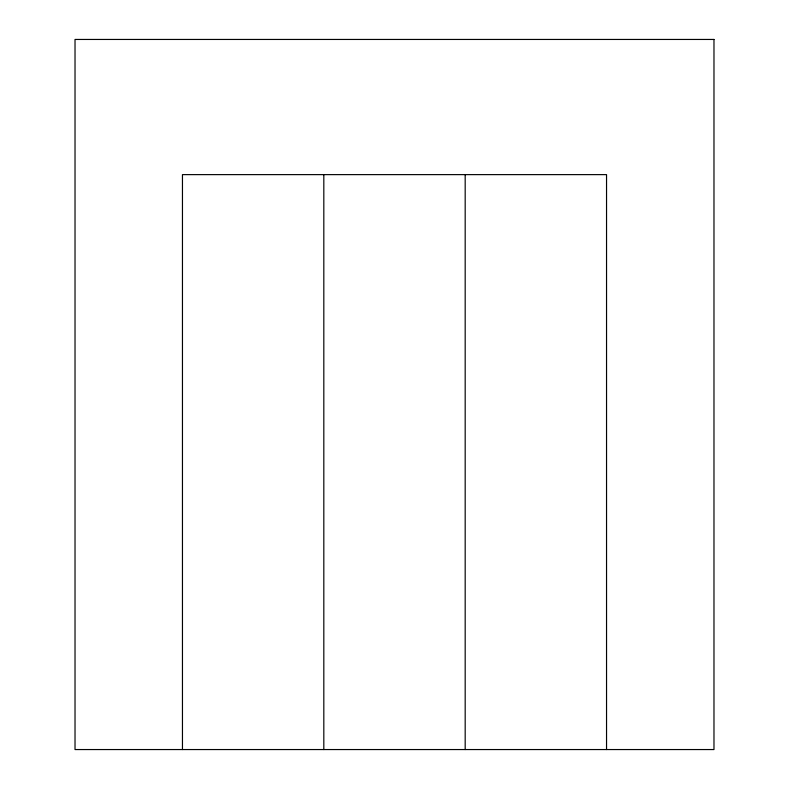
<?xml version="1.0" encoding="UTF-8"?>
<svg xmlns="http://www.w3.org/2000/svg" width="789" height="789" viewBox="0 0 789 789"><rect width="100%" height="100%" fill="white"/><g stroke="black" fill="none" stroke-linecap="round" stroke-linejoin="round"><path stroke-width="1.18" d="M606.544 749.55L606.544 174.625L182.456 174.625L182.456 749.55M465.185 174.625L465.185 749.55M323.815 174.625L323.815 749.55M713.976 39.45L75.024 39.45L75.024 749.55L713.976 749.55L713.976 39.45"/></g></svg>
